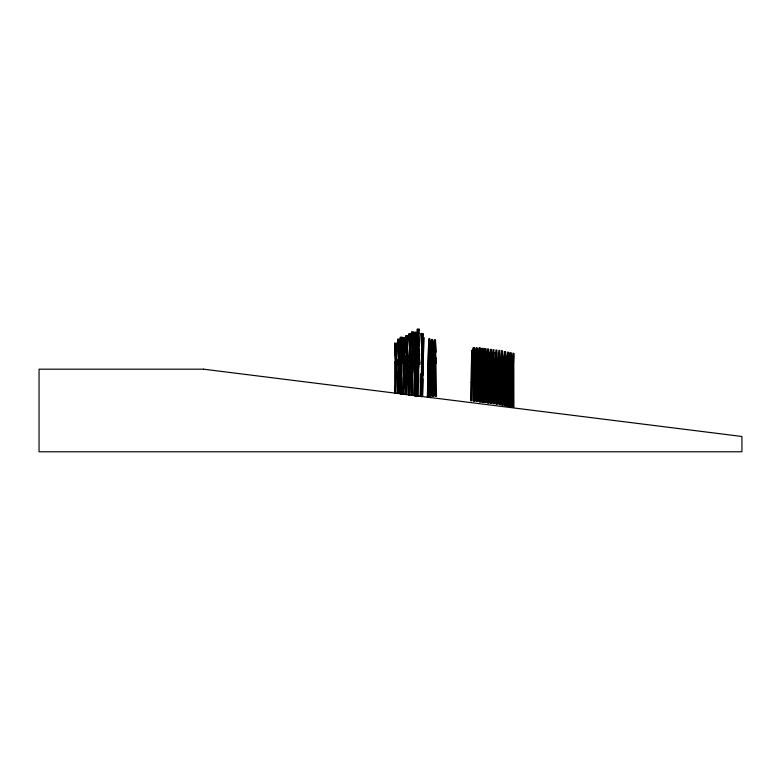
<?xml version="1.0" encoding="UTF-8"?>
<svg xmlns="http://www.w3.org/2000/svg" width="781" height="781" viewBox="0 0 781 781"><rect width="100%" height="100%" fill="white"/><g stroke="black" fill="none" stroke-linecap="round" stroke-linejoin="round"><path stroke-width="1.17" d="M394.688 393.077L394.727 361.915L395.655 361.925M395.576 387.083L395.645 365.508M398.71 359.943L397.773 359.943L397.636 391.584L398.564 391.701L398.769 361.027L397.597 339.061L398.632 361.017M398.505 391.691L398.632 371.971M398.759 363.292L399.687 363.302L399.706 361.027L398.525 339.061M401.541 359.904L400.604 359.895L400.272 393.888L401.209 393.897L401.6 360.939L400.341 337.07L401.454 360.89M400.341 393.897L400.604 359.895M401.209 393.897L401.512 363.243M401.571 363.097L402.508 363.106L402.527 360.949L401.278 337.08M404.099 394.259L403.162 394.249L403.494 360.256L404.431 360.266M403.23 394.259L403.494 360.256M404.158 394.259L404.49 361.3L403.23 337.431L404.285 360.09M403.474 362.413L405.398 363.468L404.167 337.441M421.428 376.315L421.467 374.158L420.539 374.148L420.432 383.207L422.306 383.217L422.14 391.837L421.203 391.837L421.232 389.573M422.433 365.908L421.496 365.899L421.125 396.397L420.119 396.387L420.539 374.148M422.14 391.837L422.482 367.177L421.125 333.467L422.052 333.467L423.419 367.177L423.39 369.393L422.453 369.393M472.193 359.24L473.198 350.366L474.135 350.376L473.13 359.24L472.193 359.24L471.665 353.012L471.031 400.721L471.636 350.444L472.573 350.444L472.856 353.813M470.963 400.712L471.968 400.721L472.534 357.757M473.979 400.956L474.614 353.246L475.551 353.256M474.135 350.376L474.301 401.014L474.194 347.818L473.257 347.818L473.374 401.014L474.916 400.965L475.463 359.182M405.915 394.59L406.296 360.305L407.233 360.314M406.852 394.6L407.282 361.33L405.944 335.547L407.077 359.973M407.204 362.374L407.252 363.39L408.19 363.399L406.881 335.557M433.406 362.325L433.572 395.918L432.567 395.908L431.6 339.374L430.897 340.799L430.077 395.596L431.014 395.606L431.444 361.32M434.812 343.054L433.963 395.967L432.957 395.957L433.065 386.624M433.025 395.967L433.845 341.17L434.548 339.735L435.583 396.289L436.511 396.289L435.486 339.745M433.963 395.967L434.568 352.036M479.036 359.162L478.587 353.363L477.65 353.354L477.123 401.414L478.06 401.414L478.489 361.613M482.98 400.926L482.892 351.02L481.965 351.02L481.028 362.618L480.53 358.694L479.944 401.873L479.925 398.31M479.876 401.864L480.881 401.873L481.34 361.915M482.785 401.043L483.117 368.466M483.771 391.369L483.703 402.235L484.288 362.394M483.829 386.546L484.23 361.505M486.104 363.79L487.481 351.704L487.637 402.83L487.539 348.922L486.085 361.886L485.46 402.566L486.397 402.566L486.739 369.433M488.545 372.801L488.574 370.389L489.511 370.399L489.824 364.522M488.506 381.226L488.886 364.522L490.322 349.273L490.409 403.181L490.253 352.055L488.906 366.348M489.511 370.399L489.179 402.918L488.242 402.908M491.317 372.752L492.255 372.762L493.895 352.397L492.957 352.397L491.317 372.752L490.946 403.25L491.874 403.25L492.206 371.346L493.953 349.615L493.807 403.601L494.803 403.621L495.134 371.707L496.882 349.976L496.706 403.972M493.973 395.079L494.197 371.707L495.945 349.976L496.042 403.884L497.712 403.982L498.034 372.068L499.781 350.337L499.879 404.255L498.874 404.236L498.854 350.337L497.097 372.068L496.775 403.972M428.213 397.334L428.31 390.188M428.378 385.433L428.925 352.338M408.805 394.952L409.361 360.383L410.298 360.392M408.873 394.961L409.361 360.383M409.81 394.971L410.347 361.388L408.932 333.692L410.142 360.012M410.269 362.364L410.318 363.36L411.255 363.36L409.859 333.702M474.389 364.102L474.584 350.689L475.522 350.689L475.99 356.292M394.737 393.087L394.795 385.921M395.225 362.072L395.479 347.77M396.162 365.274L395.674 393.204L395.723 363.048L394.63 342.986L395.528 362.003M396.221 358.538L396.494 343.005L396.543 343.943L395.616 343.933L395.576 345.846L396.582 364.317M417.288 396.035L417.825 361.554L418.762 361.554L418.801 362.794L417.874 362.784M418.772 364.6L419.709 364.61L419.739 362.657L418.235 329.231L418.216 333.272L419.153 333.272M427.617 377.721L428.701 340.906L429.696 397.519M480.422 360.802L480.481 357.483M481.301 368.076L481.447 359.875M501.822 362.862L500.543 404.558L499.615 404.558L500.152 372.029L501.627 353.705L501.783 404.822L501.685 350.913L502.622 350.923L502.72 404.831L501.714 404.822M500.543 404.558L500.943 376.627M397.92 371.688L397.578 393.439L398.505 393.448L399.091 362.462M398.125 360.812L398.456 346.696M398.544 341.902L398.583 340.008L399.511 340.018L399.179 357.63M398.642 382.563L398.505 393.448M398.691 380.152L399.013 363.233M399.12 357.19L399.462 339.071L399.511 340.018M401.707 362.364L401.161 393.673L400.223 393.663L401.034 349.117M401.122 348.326L401.327 338.027L402.254 338.036L402.205 337.08L401.815 360.383M403.377 377.164L403.113 394.024L403.982 394.024M403.474 372.342L404.07 342.254M404.851 353.09L404.216 338.388L405.144 338.398L404.87 352.309M404.167 384.389L404.597 362.726M404.792 353.09L404.88 348.277M404.958 344.665L405.095 337.441L405.144 338.398M404.158 388.45L404.656 363.155M404.704 360.744L404.783 357.132M411.597 395.303L412.192 360.422L413.129 360.431M412.534 395.313L413.178 361.418L411.675 331.808L412.964 359.904M413.09 362.316L413.139 363.302L414.076 363.311L412.612 331.818M431.512 357.698L431.561 355.287M431.873 342.683L430.936 342.683L431.581 341.365L432.518 341.375L431.873 342.683L431.249 375.202L430.311 375.202M406.608 348.746L405.671 394.346M406.764 344.441L406.93 336.513L407.867 336.523L407.809 335.557L407.409 358.772M407.331 362.374L406.598 394.346M409.625 388.733L410.181 362.413M410.415 351.645L410.796 333.712L410.298 360.441M409.605 392.755L410.25 362.833M502.573 399.179L503.159 370.565L504.467 354.281M503.364 402.723L504.028 370.262M502.447 405.134L503.384 405.134L504.087 370.575L505.405 354.281L505.551 405.407L505.463 351.499L504.897 358.518M412.417 340.331L411.284 395.04L412.222 395.049L412.417 382.885M412.719 372.371L412.876 362.218M412.983 360.187L413.1 355.316M413.208 350.444L413.539 331.827M416.107 363.546L414.623 334.083L414.662 332.296L416.537 332.306L416.585 333.282L415.648 333.282L415.531 338.427M415.336 343.699L414.164 395.332L415.424 342.908M416.195 362.833L415.267 362.823L414.613 395.713L415.551 395.723L416.244 363.809L414.662 332.296M415.141 396.553L415.453 379.566M415.746 370.174L415.99 359.377M416.097 354.584L416.537 332.306M415.472 395.713L415.804 380.601M415.882 377.184L416.156 364.639L415.219 364.629M417.259 331.037L417.308 329.221L419.172 329.231L419.221 330.431L418.284 330.422M416.156 364.639L416.205 365.625L417.142 365.625L415.599 332.296M418.128 334.083L416.761 395.967L418.225 396.035L418.811 362.648L417.308 329.221M416.829 395.977L418.196 334.473M418.03 383.92L418.391 364.424M418.518 362.218L418.753 351.362M418.86 346.539L419.172 329.231M422.404 355.736L421.476 355.726L421.672 346.217M421.594 396.992L421.642 391.086M422.013 374.109L422.296 360.773M422.501 354.457L422.843 338.847M422.843 378.97L422.55 395.947L423.8 337.665L422.863 337.656M422.921 375.329L423.8 337.665M505.61 389.016L506.117 367.558L507.367 352.075L507.465 405.983L508.392 405.983L508.304 352.075L508.011 355.648M507.054 367.568L506.225 405.72L505.287 405.71L506.156 369.11L507.308 354.857L507.465 405.983M483.175 369.247L483.351 359.182L483.869 360.685L484.845 348.59L484.874 402.488L485.87 402.498L485.782 348.59L485.391 353.432M510.423 359.367L510.959 352.651L511.057 406.569L510.061 406.55L510.032 352.651L508.948 366.074L507.953 406.296L508.89 406.296L509.915 367.656L510.901 355.443L509.964 355.433L508.987 367.656M421.125 333.467L422.316 365.791L423.243 365.801M421.476 355.726L421.906 341.082M422.921 335.791L422.99 333.477L422.599 349.312M513.742 356.019L511.721 406.872L512.678 371.844M486.797 370.419L488.418 351.714M489.56 371.59L491.19 352.055L491.347 403.181L491.249 349.273L490.878 353.939M480.071 350.562L479.114 362.452L478.187 362.443L479.143 350.562M479.944 350.181L480.139 347.779L480.227 401.688L479.231 401.678L479.202 347.779L478.197 360.314L477.65 353.354M482.238 357.19L482.961 348.238L483.048 402.147L482.053 402.137L481.965 351.02M481.965 362.628L482.892 351.02M484.786 351.372L483.869 362.687L483.38 361.252M484.806 362.696L485.714 351.372L485.87 402.498M487.705 358.43L488.476 348.931L488.564 402.84L487.569 402.83M498.786 353.119L497.146 373.484L498.083 373.484L499.723 353.129M500.104 370.555L501.685 350.913M503.208 367.88L504.526 351.489L504.624 405.407L505.551 405.407M507.094 369.11L508.236 354.857M511.985 366.191L512.805 356.019M513.527 356.644L513.8 353.237L513.898 407.145L512.892 407.135L512.863 353.227L510.706 406.862L511.721 406.872M473.257 347.818L472.202 357.171L471.636 350.444M473.716 352.27L474.194 347.818M474.584 350.689L475.151 357.415L476.205 348.053L477.142 348.062L477.25 401.249L476.254 401.239L476.205 348.053M477.084 350.61L476.078 359.485L475.141 359.475L476.146 350.61M476.791 351.401L477.142 348.062M429.189 343.015L429.648 338.739L430.204 354.955M429.628 340.916L428.281 397.226L427.353 397.226L428.72 338.729L429.755 397.529L430.692 397.529L430.253 353.51M433.885 343.054L434.529 341.736L435.583 396.289M435.154 352.182L436.091 352.182L435.456 341.746M475.492 354.74L476.43 354.74M478.616 356.038L477.689 356.029L478.187 362.443M472.554 356.39L473.491 356.39M475.502 356.624L476.439 356.634M489.394 362.804L490.331 362.814M492.118 362.862L493.045 362.862M495.047 363.224L495.974 363.233M431.581 341.365L432.401 363.145L433.338 363.145L432.537 339.374M497.946 363.585L498.883 363.595M480.305 367.46L481.242 367.46M491.63 368.886L492.567 368.886M494.558 369.247L495.496 369.257M497.458 369.618L498.395 369.618M492.206 371.346L491.269 371.336L493.016 349.605L493.045 403.513L494.051 403.523M497.097 372.068L498.034 372.068M433.26 375.573L434.197 375.573M473.325 381.177L474.262 381.187M476.273 381.421L477.211 381.421M473.266 381.821L474.194 381.821M476.215 382.055L477.152 382.065M474.116 382.397L475.053 382.397L474.916 400.965M471.226 382.641L472.163 382.641M474.174 382.875L475.112 382.885M477.269 384.125L478.206 384.125M477.337 384.584L478.265 384.594M429.628 385.306L430.624 385.697M482.765 402.225L483.703 402.235M490.351 403.172L491.347 403.181M496.911 403.884L496.042 403.884M499.547 404.548L500.475 404.548M506.225 405.72L505.287 405.71M413.588 332.804L412.661 332.794L412.622 334.6L413.413 350.269M414.623 334.083L415.56 334.092M422.101 334.59L423.038 334.59M410.845 334.678L409.908 334.668L408.561 394.708M411.685 334.59L413.549 334.61M414.672 335.069L416.537 335.078M408.893 335.518L409.82 335.527M422.052 336.22L422.99 336.22M408.941 336.484L410.806 336.504M405.905 337.392L406.842 337.392M405.954 338.349L407.828 338.368M400.302 338.934L401.239 338.934M400.35 339.891L402.225 339.901M404.177 340.252L405.114 340.262M422.658 347.164L423.595 347.174M415.326 347.379L416.263 347.389M398.769 361.027L397.832 361.017L397.773 359.943M401.522 362.062L402.449 362.072M412.153 362.316L414.028 362.325M419.739 362.657L417.874 362.638L417.825 361.554M417.181 363.819L415.316 363.8L415.267 362.823M418.753 364.034L419.68 364.044M395.713 365.44L396.65 365.449L396.65 363.058L395.557 342.996M417.747 366.113L418.684 366.123L418.723 367.363M423.419 367.177L421.545 367.168L421.496 365.899M421.467 368.915L422.394 368.915M421.437 371.356L422.375 371.365M405.847 394.581L406.784 394.59M411.528 395.293L412.466 395.303M432.567 395.908L432.401 363.145M482.053 402.137L482.023 348.228L481.028 360.549L480.5 356.37M511.057 406.569L510.901 355.443M510.061 406.55L509.964 355.433M474.614 353.246L475.141 359.475M432.518 341.375L432.938 348.336M394.727 361.915L394.786 363.048M404.978 355.423L405.398 363.468M401.288 339.891L401.717 348.062M401.844 350.396L402.508 363.106M398.671 344.294L399.374 357.444M399.501 359.826L399.687 363.302M415.609 335.069L415.785 338.554M415.902 340.877L416.537 353.647M416.654 355.902L417.142 365.625M413.539 352.68L414.076 363.311M412.192 360.422L412.241 361.408M409.879 336.494L410.298 344.724M410.415 347.076L411.079 360.012M411.196 362.364L411.255 363.36M406.891 338.358L407.946 358.782M408.141 362.384L408.19 363.399M406.296 360.305L406.345 361.32M418.255 332.228L418.889 346.364M418.997 348.726L419.709 364.61M422.15 338.573L422.814 355.043M422.951 358.567L423.39 369.393M436.188 357.854L436.286 363.516M430.507 364.649L430.692 397.646M495.886 352.758L494.246 373.123L495.183 373.123L496.823 352.758L495.886 352.758M203.577 369.179L39.05 369.179L39.05 451.779L741.95 451.779L741.911 436.472L203.577 369.179"/></g></svg>
